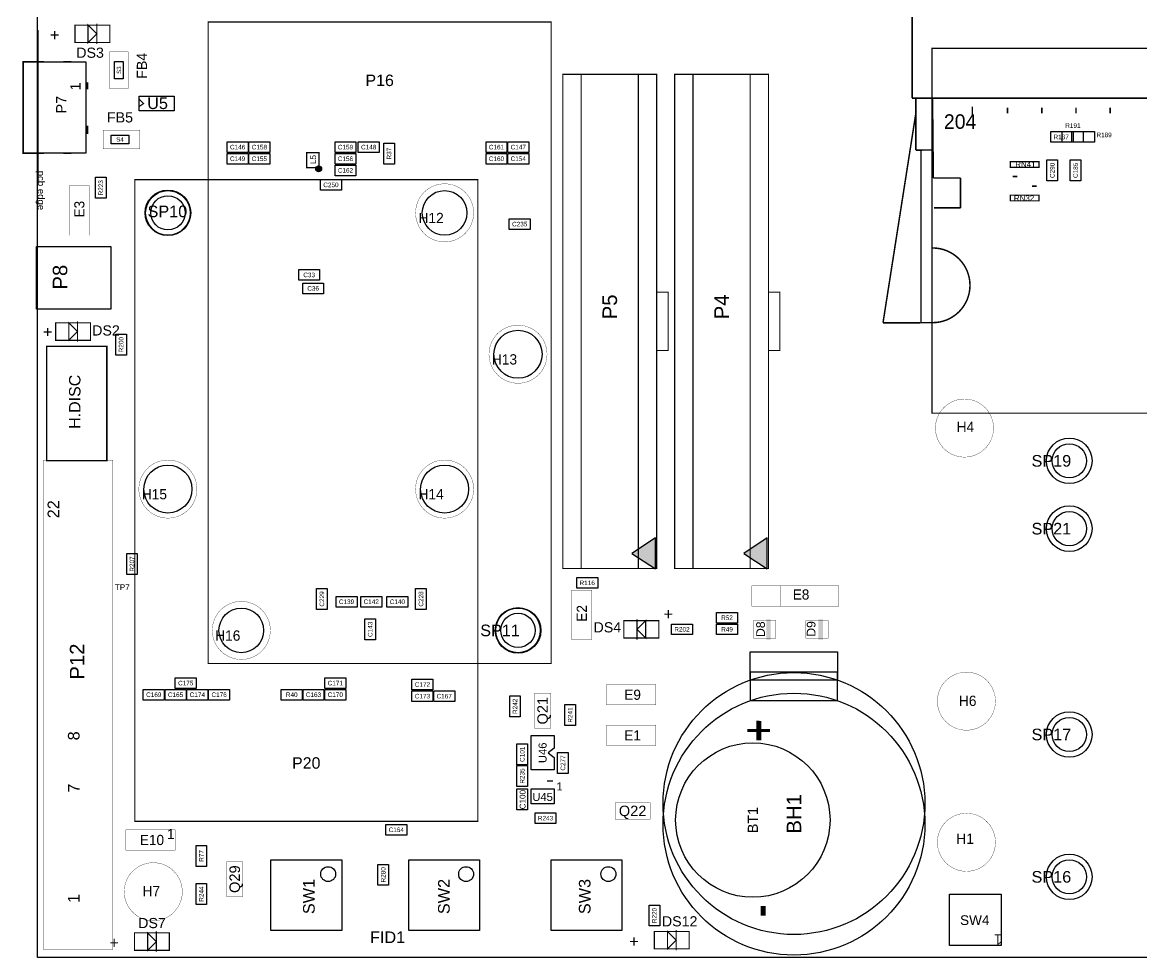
# Model space of a CAD drawing. Extents: x -1 to 160, y 0 to 141.
# Drawn here: x -1.3 to 96.6, y 0 to 81.8 of the extents above; entities that cross this region are included whole.
import ezdxf
from ezdxf.enums import TextEntityAlignment as Align

# ---------------------------------------------------------------- set-up
doc = ezdxf.new("R2010")
doc.units = 0
doc.header["$MEASUREMENT"] = 0
for name, color, linetype in [('ASSEMBLY_OUTLINES_TOP', 102, 'CONTINUOUS'), ('ASSEMBLY_REF_DES_TOP', 102, 'CONTINUOUS'), ('BOARD_OUTLINE', 10, 'CONTINUOUS')]:
    doc.layers.add(name, color=color, linetype=linetype)
doc.styles.add('ARIAL', font='arial.ttf')
doc.styles.add('VERIBEST_GERBER_0', font='arial.ttf')
doc.styles.add('VERIBEST_GERBER_1', font='txt')

msp = doc.modelspace()

# ---------------------------------------------------------------- hatches: boundary and pattern name
at = {"layer": 'ASSEMBLY_OUTLINES_TOP'}
h = msp.add_hatch(color=256, dxfattribs=at)
edge = h.paths.add_edge_path()
edge.add_arc((24.579981, 68.961), 0.254, 0, 360)
for points in [[(51.98298, 35.346), (54.02598, 33.984), (54.02598, 36.708)], [(61.76198, 35.346), (63.80498, 33.984), (63.80498, 36.708)]]:
    msp.add_hatch(color=256, dxfattribs=at).paths.add_polyline_path(points, flags=0)

# ---------------------------------------------------------------- linework, layer by layer
for points, const_width in [([(76.485102, 75.151996), (76.485102, 84.295741)], 0.13), ([(5.17398, 79.883), (5.17398, 81.661)], 0.1016), ([(0.56398, 78.327), (-1.26602, 78.327), (-1.26602, 70.327), (0.56398, 70.327)], 0.13), ([(2.96398, 78.327), (2.26398, 78.327)], 0.13), ([(4.36398, 75.927), (4.36398, 76.527)], 0.13), ([(8.88998, 75.057), (9.27098, 74.676), (8.88998, 74.422)], 0.1016), ([(147.690954, 75.151996), (76.485102, 75.151996)], 0.13), ([(76.81198, 75.151), (76.80098, 70.616)], 0.13), ([(76.80898, 70.602), (76.81198, 75.151)], 0.13), ([(78.266912, 75.15098), (77.252944, 75.15098)], 0.127), ([(78.33898, 68.16), (78.266912, 75.15098)], 0.13), ([(81.74598, 74.389), (81.74598, 73.692)], 0.127), ([(76.83498, 74.002), (73.93498, 55.502)], 0.13), ([(84.818946, 74.316), (84.818946, 73.808)], 0.127), ([(87.822496, 74.316), (87.822496, 73.808)], 0.127), ([(90.808774, 74.316), (90.808774, 73.808)], 0.127), ([(93.802672, 74.316), (93.802672, 73.808)], 0.127), ([(4.36398, 72.727), (4.36398, 72.027)], 0.13), ([(77.25698, 70.614), (76.80098, 70.612)], 0.13), ([(76.80098, 70.612), (78.278088, 70.612)], 0.13), ([(78.278088, 70.612), (76.80898, 70.602)], 0.13), ([(77.254976, 55.513982), (77.257283, 70.595974)], 0.13), ([(2.96398, 70.327), (2.26398, 70.327)], 0.13), ([(80.71398, 68.16), (78.33898, 68.16)], 0.13), ([(80.71398, 65.554), (80.71398, 68.16)], 0.13), ([(85.28698, 68.302), (85.67698, 68.302)], 0.15), ([(87.36698, 67.461), (86.97698, 67.461)], 0.15), ([(78.40498, 65.554), (80.71398, 65.554)], 0.13), ([(3.48998, 53.848), (3.48998, 55.626)], 0.1016), ([(77.23498, 55.502), (73.93498, 55.502)], 0.13), ([(78.267928, 55.513982), (77.254976, 55.513982)], 0.13), ([(64.99098, 32.512), (64.99098, 30.734)], 0.0254), ([(52.41798, 29.591), (52.41798, 27.813)], 0.1016), ([(45.06298, 15.447), (44.56298, 15.447)], 0.13), ([(10.38098, 0.508), (10.38098, 2.286)], 0.1016), ([(55.84698, 0.635), (55.84698, 2.413)], 0.1016)]:
    msp.add_lwpolyline(points, dxfattribs=dict(at, const_width=const_width))
for points, const_width in [([(3.26898, 80.01), (3.26898, 81.534), (6.31698, 81.534), (6.31698, 80.01)], 0.1016), ([(5.17398, 80.772), (4.41198, 80.01), (4.41198, 81.534)], 0.1016), ([(14.913981, 25.708), (14.913981, 81.808), (44.913981, 81.808), (44.913981, 25.708)], 0.1), ([(78.21498, 47.602), (78.21498, 79.502), (145.96498, 79.502), (145.96498, 47.602)], 0.1), ([(6.29918, 75.9968), (6.29918, 79.1972), (7.92478, 79.1972), (7.92478, 75.9968)], 0.0254), ([(45.93798, 34.026), (45.93798, 77.226), (54.13798, 77.226), (54.13798, 34.026)], 0.1), ([(47.53798, 34.026), (47.53798, 77.226), (52.53798, 77.226), (52.53798, 34.026)], 0.1), ([(55.71698, 34.026), (55.71698, 77.226), (63.91698, 77.226), (63.91698, 34.026)], 0.1), ([(57.31698, 34.026), (57.31698, 77.226), (62.31698, 77.226), (62.31698, 34.026)], 0.1), ([(5.73278, 70.7212), (5.73278, 72.3468), (8.93318, 72.3468), (8.93318, 70.7212)], 0.0254), ([(23.536981, 69.063), (23.536981, 70.383), (24.606981, 70.383), (24.606981, 69.063)], 0.1), ([(85.077046, 69.092064), (85.077046, 69.59219), (87.577168, 69.59219), (87.577168, 69.092064)], 0.1016), ([(8.49498, 11.918), (8.49498, 68.018), (38.49498, 68.018), (38.49498, 11.918)], 0.1), ([(2.76098, 63.152), (2.76098, 67.47), (4.53898, 67.47), (4.53898, 63.152)], 0.0254), ([(85.076792, 66.17081), (85.076792, 66.670936), (87.576914, 66.670936), (87.576914, 66.17081)], 0.1016), ([(54.13798, 53.076), (54.13798, 58.176), (55.13798, 58.176), (55.13798, 53.076)], 0.1), ([(63.91698, 53.076), (63.91698, 58.176), (64.91698, 58.176), (64.91698, 53.076)], 0.1), ([(1.58498, 53.975), (1.58498, 55.499), (4.63298, 55.499), (4.63298, 53.975)], 0.1016), ([(3.48998, 54.737), (2.72798, 53.975), (2.72798, 55.499)], 0.1016), ([(0.79798, 43.448), (0.79798, 53.448), (6.04798, 53.448), (6.04798, 43.448)], 0.13), ([(0.50798, 0.7112), (0.50798, 43.488), (6.58798, 43.488), (6.58798, 0.7112)], 0.0254), ([(62.45098, 30.734), (62.45098, 32.512), (70.07098, 32.512), (70.07098, 30.734)], 0.0254), ([(46.70298, 27.813), (46.70298, 32.131), (48.48098, 32.131), (48.48098, 27.813)], 0.0254), ([(51.27498, 27.94), (51.27498, 29.464), (54.32298, 29.464), (54.32298, 27.94)], 0.1016), ([(52.41798, 28.702), (53.17998, 29.464), (53.17998, 27.94)], 0.1016), ([(62.61398, 27.942), (62.61398, 29.462), (64.57398, 29.462), (64.57398, 27.942)], 0.03), ([(67.18598, 27.942), (67.18598, 29.462), (69.14598, 29.462), (69.14598, 27.942)], 0.03), ([(49.75098, 22.098), (49.75098, 23.876), (54.06898, 23.876), (54.06898, 22.098)], 0.0254), ([(43.45178, 20.066), (43.45178, 23.114), (44.87418, 23.114), (44.87418, 20.066)], 0.0254), ([(49.75098, 18.542), (49.75098, 20.32), (54.06898, 20.32), (54.06898, 18.542)], 0.0254), ([(50.51298, 12.1158), (50.51298, 13.5382), (53.56098, 13.5382), (53.56098, 12.1158)], 0.0254), ([(7.71398, 9.398), (7.71398, 11.176), (12.03198, 11.176), (12.03198, 9.398)], 0.0254), ([(16.52778, 5.334), (16.52778, 8.382), (17.95018, 8.382), (17.95018, 5.334)], 0.0254), ([(8.47598, 0.635), (8.47598, 2.159), (11.52398, 2.159), (11.52398, 0.635)], 0.1016), ([(10.38098, 1.397), (9.61898, 0.635), (9.61898, 2.159)], 0.1016), ([(53.94198, 0.762), (53.94198, 2.286), (56.98998, 2.286), (56.98998, 0.762)], 0.1016), ([(55.84698, 1.524), (55.08498, 0.762), (55.08498, 2.286)], 0.1016)]:
    msp.add_lwpolyline(points, close=True, dxfattribs=dict(at, const_width=const_width))
msp.add_lwpolyline([(0.03398, 81.077), (0.03398, 67.577)], dxfattribs=at)
for points in [[(-1.23602, 70.327), (-1.23602, 78.327), (4.21398, 78.327), (4.21398, 70.327)], [(6.73098, 76.835), (6.73098, 78.359), (7.49298, 78.359), (7.49298, 76.835)], [(8.88998, 74.041), (8.88998, 75.311), (11.93798, 75.311), (11.93798, 74.041)], [(6.44398, 71.153), (6.44398, 71.915), (7.96798, 71.915), (7.96798, 71.153)], [(88.60298, 71.29), (88.60298, 72.22), (90.43298, 72.22), (90.43298, 71.29)], [(89.60298, 71.29), (89.60298, 72.22), (91.43298, 72.22), (91.43298, 71.29)], [(90.60298, 71.29), (90.60298, 72.22), (92.43298, 72.22), (92.43298, 71.29)], [(16.57798, 70.401), (16.57798, 71.331), (18.40798, 71.331), (18.40798, 70.401)], [(18.48298, 70.401), (18.48298, 71.331), (20.31298, 71.331), (20.31298, 70.401)], [(26.00898, 70.401), (26.00898, 71.331), (27.83898, 71.331), (27.83898, 70.401)], [(28.04098, 70.401), (28.04098, 71.331), (29.87098, 71.331), (29.87098, 70.401)], [(30.26898, 69.385001), (30.26898, 71.215001), (31.19898, 71.215001), (31.19898, 69.385001)], [(39.21698, 70.401), (39.21698, 71.331), (41.04698, 71.331), (41.04698, 70.401)], [(41.12198, 70.401), (41.12198, 71.331), (42.95198, 71.331), (42.95198, 70.401)], [(16.57798, 69.385), (16.57798, 70.315), (18.40798, 70.315), (18.40798, 69.385)], [(18.48298, 69.385), (18.48298, 70.315), (20.31298, 70.315), (20.31298, 69.385)], [(26.00898, 69.385), (26.00898, 70.315), (27.83898, 70.315), (27.83898, 69.385)], [(39.21698, 69.385), (39.21698, 70.315), (41.04698, 70.315), (41.04698, 69.385)], [(41.12198, 69.385), (41.12198, 70.315), (42.95198, 70.315), (42.95198, 69.385)], [(88.27498, 67.919), (88.27498, 69.749), (89.20498, 69.749), (89.20498, 67.919)], [(90.30698, 67.919), (90.30698, 69.749), (91.23698, 69.749), (91.23698, 67.919)], [(26.00898, 68.369), (26.00898, 69.299), (27.83898, 69.299), (27.83898, 68.369)], [(5.05698, 66.395), (5.05698, 68.225), (5.98698, 68.225), (5.98698, 66.395)], [(24.73898, 67.099), (24.73898, 68.029), (26.56898, 68.029), (26.56898, 67.099)], [(41.24898, 63.67), (41.24898, 64.6), (43.07898, 64.6), (43.07898, 63.67)], [(-0.10802, 56.686), (-0.10802, 62.186), (6.39198, 62.186), (6.39198, 56.686)], [(22.83398, 59.225), (22.83398, 60.155), (24.66398, 60.155), (24.66398, 59.225)], [(23.18198, 58.049), (23.18198, 58.979), (25.01198, 58.979), (25.01198, 58.049)], [(6.83498, 52.679), (6.83498, 54.509), (7.76498, 54.509), (7.76498, 52.679)], [(51.98298, 35.346), (54.02598, 33.984), (54.02598, 36.708)], [(61.76198, 35.346), (63.80498, 33.984), (63.80498, 36.708)], [(7.78998, 33.502), (7.78998, 35.332), (8.71998, 35.332), (8.71998, 33.502)], [(47.15198, 32.301), (47.15198, 33.231), (48.98198, 33.231), (48.98198, 32.301)], [(24.39398, 30.446), (24.39398, 32.276), (25.32398, 32.276), (25.32398, 30.446)], [(26.10298, 30.65), (26.10298, 31.58), (27.93298, 31.58), (27.93298, 30.65)], [(28.26198, 30.65), (28.26198, 31.58), (30.09198, 31.58), (30.09198, 30.65)], [(30.54798, 30.65), (30.54798, 31.58), (32.37798, 31.58), (32.37798, 30.65)], [(33.06298, 30.446), (33.06298, 32.276), (33.99298, 32.276), (33.99298, 30.446)], [(28.61798, 27.787), (28.61798, 29.617), (29.54798, 29.617), (29.54798, 27.787)], [(59.37698, 29.253), (59.37698, 30.183), (61.20698, 30.183), (61.20698, 29.253)], [(55.43998, 28.237), (55.43998, 29.167), (57.26998, 29.167), (57.26998, 28.237)], [(59.37698, 28.237), (59.37698, 29.167), (61.20698, 29.167), (61.20698, 28.237)], [(62.314981, 24.270209), (62.314981, 26.750209), (69.964981, 26.750209), (69.964981, 24.270209)], [(62.314981, 24.950208), (62.314981, 22.470209), (69.964981, 22.470209), (69.964981, 24.950209)], [(12.03898, 23.538), (12.03898, 24.468), (13.86898, 24.468), (13.86898, 23.538)], [(25.11998, 23.538), (25.11998, 24.468), (26.94998, 24.468), (26.94998, 23.538)], [(32.73998, 23.411), (32.73998, 24.341), (34.56998, 24.341), (34.56998, 23.411)], [(9.24498, 22.522), (9.24498, 23.452), (11.07498, 23.452), (11.07498, 22.522)], [(11.14998, 22.522), (11.14998, 23.452), (12.97998, 23.452), (12.97998, 22.522)], [(13.05498, 22.522), (13.05498, 23.452), (14.88498, 23.452), (14.88498, 22.522)], [(14.95998, 22.522), (14.95998, 23.452), (16.78998, 23.452), (16.78998, 22.522)], [(21.30998, 22.522), (21.30998, 23.452), (23.13998, 23.452), (23.13998, 22.522)], [(23.21498, 22.522), (23.21498, 23.452), (25.04498, 23.452), (25.04498, 22.522)], [(25.11998, 22.522), (25.11998, 23.452), (26.94998, 23.452), (26.94998, 22.522)], [(32.73998, 22.395), (32.73998, 23.325), (34.56998, 23.325), (34.56998, 22.395)], [(34.64498, 22.395), (34.64498, 23.325), (36.47498, 23.325), (36.47498, 22.395)], [(41.28498, 21.056), (41.28498, 22.886), (42.21498, 22.886), (42.21498, 21.056)], [(46.11098, 20.294), (46.11098, 22.124), (47.04098, 22.124), (47.04098, 20.294)], [(41.91998, 16.865), (41.91998, 18.695), (42.84998, 18.695), (42.84998, 16.865)], [(45.16298, 19.407), (45.16298, 18.307), (44.66298, 17.907), (45.16298, 17.507), (45.16298, 16.407), (43.16298, 16.407), (43.16298, 19.407)], [(45.47598, 16.103), (45.47598, 17.933), (46.40598, 17.933), (46.40598, 16.103)], [(41.91998, 14.96), (41.91998, 16.79), (42.84998, 16.79), (42.84998, 14.96)], [(41.91998, 12.928), (41.91998, 14.758), (42.84998, 14.758), (42.84998, 12.928)], [(43.16298, 13.447), (43.16298, 14.747), (45.16298, 14.747), (45.16298, 13.447)], [(43.50198, 11.727), (43.50198, 12.657), (45.33198, 12.657), (45.33198, 11.727)], [(30.45398, 10.711), (30.45398, 11.641), (32.28398, 11.641), (32.28398, 10.711)], [(13.85298, 7.975), (13.85298, 9.805), (14.78298, 9.805), (14.78298, 7.975)], [(20.39498, 2.361), (20.39498, 8.561), (26.59498, 8.561), (26.59498, 2.361)], [(29.761, 6.324), (29.761, 8.154), (30.691, 8.154), (30.691, 6.324)], [(32.45998, 2.361), (32.45998, 8.561), (38.65998, 8.561), (38.65998, 2.361)], [(44.90598, 2.361), (44.90598, 8.561), (51.10598, 8.561), (51.10598, 2.361)], [(13.85298, 4.64), (13.85298, 6.47), (14.78298, 6.47), (14.78298, 4.64)], [(79.75898, 1.052), (79.75898, 5.552), (84.25898, 5.552), (84.25898, 1.052)], [(53.47698, 2.768), (53.47698, 4.598), (54.40698, 4.598), (54.40698, 2.768)]]:
    msp.add_lwpolyline(points, close=True, dxfattribs=at)
at = {"layer": 'ASSEMBLY_OUTLINES_TOP', "const_width": 0.0254}
for points in [[(33.055052, 65.11798, -1), (38.135052, 65.11798, -1)], [(39.473886, 52.758086, -1), (44.553886, 52.758086, -1)], [(78.51998, 46.302, -1), (83.59998, 46.302, -1)], [(8.854948, 40.967914, -1), (13.934948, 40.967914, -1)], [(33.055052, 40.967914, -1), (38.135052, 40.967914, -1)], [(15.274016, 28.60802, -1), (20.354016, 28.60802, -1)], [(78.68998, 22.422, -1), (83.76998, 22.422, -1)], [(78.68998, 10.082, -1), (83.76998, 10.082, -1)], [(7.57498, 5.76, -1), (12.65498, 5.76, -1)]]:
    msp.add_lwpolyline(points, format="xyb", close=True, dxfattribs=at)
at = {"layer": 'ASSEMBLY_OUTLINES_TOP', "const_width": 0.13}
msp.add_lwpolyline([(78.278088, 55.519062, 1), (78.278088, 62.046862)], format="xyb", dxfattribs=at)
at = {"layer": 'ASSEMBLY_OUTLINES_TOP'}
for centre, radius in [((24.579981, 68.961), 0.254), ((11.394928, 65.11798), 1.9939), ((11.39498, 65.118), 1.95), ((11.394928, 65.11798), 1.4986), ((35.59498, 65.118), 1.95), ((42.013981, 52.758), 2.1), ((90.22588, 43.434), 1.9939), ((90.22588, 43.434), 1.4986), ((11.39498, 40.968), 2.1), ((35.59498, 40.968), 2.1), ((90.226134, 37.505132), 1.9939), ((90.226134, 37.505132), 1.4986), ((17.813981, 28.608), 1.95), ((42.013866, 28.60802), 1.9939), ((42.013981, 28.608), 1.95), ((42.013866, 28.60802), 1.4986), ((66.14498, 13.470209), 11.45), ((66.144981, 11.670208), 11.45), ((90.22588, 19.509232), 1.9939), ((90.22588, 19.509232), 1.4986), ((62.551609, 12.026999), 6.75), ((90.22588, 7.062724), 1.9939), ((25.41098, 7.301), 0.65), ((37.47598, 7.301), 0.65), ((49.92198, 7.301), 0.65), ((90.22588, 7.062724), 1.4986)]:
    msp.add_circle(centre, radius, dxfattribs=at)
for points in [[(63.72098, 27.813), (64.10198, 27.813), (63.72098, 29.591), (64.10198, 29.591)], [(68.29298, 27.813), (68.67398, 27.813), (68.29298, 29.591), (68.67398, 29.591)]]:
    msp.add_solid(points, dxfattribs=at)
at = {"layer": 'BOARD_OUTLINE'}
msp.add_lwpolyline([(-0.00002, 0), (-0.00002, 135.842), (159.99998, 135.842), (159.99998, 0)], close=True, dxfattribs=at)

# ---------------------------------------------------------------- texts
at = {"layer": 'ASSEMBLY_OUTLINES_TOP'}
for s, height, rotation, style, p in [('+', 1.016, 180, 'ARIAL', (1.49098, 80.645)), ('1', 0.9, 90, 'VERIBEST_GERBER_0', (3.305784, 76.169222)), ('pcb edge', 0.6, 270, 'VERIBEST_GERBER_0', (0.31398, 67.077)), ('+', 1.016, 180, 'ARIAL', (0.87378, 54.6862)), ('H.DISC', 1, 90, 'VERIBEST_GERBER_0', (3.24798, 48.598)), ('22', 1.016, 90, 'VERIBEST_GERBER_0', (1.38047, 39.20109)), ('+', 2.54, 90, 'VERIBEST_GERBER_0', (62.932981, 19.858209)), ('+', 2.5, 90, 'ARIAL', (63.12961, 19.851)), ('8', 1.016, 90, 'VERIBEST_GERBER_0', (3.15847, 19.38909)), ('7', 1.016, 90, 'VERIBEST_GERBER_0', (3.15847, 14.81709)), ('1', 1.016, 90, 'VERIBEST_GERBER_0', (3.158472, 5.165142)), ('-', 2.5, 90, 'ARIAL', (63.09761, 4.093)), ('-', 2.54, 90, 'VERIBEST_GERBER_0', (63.232981, 4.091209)), ('+', 1.016, 180, 'ARIAL', (6.69798, 1.27)), ('+', 1.016, 180, 'ARIAL', (52.16398, 1.397))]:
    msp.add_text(s, height=height, rotation=rotation, dxfattribs=dict(at, style=style)).set_placement(p, align=Align.MIDDLE_CENTER)
for s, height, style, p in [('204', 1.27, 'VERIBEST_GERBER_1', (80.679665, 73.098943)), ('+', 1.016, 'ARIAL', (55.16118, 30.0482)), ('1', 0.7, 'VERIBEST_GERBER_0', (45.641553, 14.965636)), ('1', 0.9, 'ARIAL', (11.65398, 10.808))]:
    msp.add_text(s, height=height, dxfattribs=dict(at, style=style)).set_placement(p, align=Align.MIDDLE_CENTER)
at = {"layer": 'ASSEMBLY_OUTLINES_TOP', "style": 'VERIBEST_GERBER_0'}
msp.add_text('1', height=0.9, rotation=180, dxfattribs=at).set_placement((84.34898, 1.142), align=Align.TOP_LEFT)
at = {"layer": 'ASSEMBLY_REF_DES_TOP'}
for s, height, style, p in [('DS3', 0.889, 'ARIAL', (4.58978, 79.121)), ('P16', 1, 'VERIBEST_GERBER_0', (29.914981, 76.704)), ('U5', 1.016, 'ARIAL', (10.49018, 74.7014)), ('FB5', 0.889, 'ARIAL', (7.20598, 73.4644)), ('R191', 0.4, 'ARIAL', (90.54338, 72.7456)), ('S4', 0.381, 'ARIAL', (7.20598, 71.534)), ('R187', 0.4, 'ARIAL', (89.51798, 71.755)), ('R189', 0.4, 'ARIAL', (93.27058, 71.9328)), ('C146', 0.4, 'ARIAL', (17.49298, 70.866)), ('C158', 0.4, 'ARIAL', (19.39798, 70.866)), ('C159', 0.4, 'ARIAL', (26.92398, 70.866)), ('C148', 0.4, 'ARIAL', (28.95598, 70.866)), ('C161', 0.4, 'ARIAL', (40.13198, 70.866)), ('C147', 0.4, 'ARIAL', (42.03698, 70.866)), ('C149', 0.4, 'ARIAL', (17.49298, 69.85)), ('C155', 0.4, 'ARIAL', (19.39798, 69.85)), ('C156', 0.4, 'ARIAL', (26.92398, 69.85)), ('C160', 0.4, 'ARIAL', (40.13198, 69.85)), ('C154', 0.4, 'ARIAL', (42.03698, 69.85)), ('RN41', 0.5, 'ARIAL', (86.38698, 69.362)), ('C162', 0.4, 'ARIAL', (26.92398, 68.834)), ('C250', 0.4, 'ARIAL', (25.65398, 67.564)), ('RN32', 0.5, 'ARIAL', (86.26698, 66.401)), ('C235', 0.4, 'ARIAL', (42.16398, 64.135)), ('C33', 0.4, 'ARIAL', (23.74898, 59.69)), ('C36', 0.4, 'ARIAL', (24.09698, 58.514)), ('DS2', 0.889, 'ARIAL', (5.97918, 54.8386)), ('R116', 0.4, 'ARIAL', (48.06698, 32.766)), ('E8', 0.889, 'VERIBEST_GERBER_1', (66.76898, 31.75)), ('C139', 0.4, 'ARIAL', (27.01798, 31.115)), ('C142', 0.4, 'ARIAL', (29.17698, 31.115)), ('C140', 0.4, 'ARIAL', (31.46298, 31.115)), ('R52', 0.4, 'ARIAL', (60.29198, 29.718)), ('DS4', 0.889, 'ARIAL', (49.82718, 28.8798)), ('R202', 0.4, 'ARIAL', (56.35498, 28.702)), ('R49', 0.4, 'ARIAL', (60.29198, 28.702)), ('C175', 0.4, 'ARIAL', (12.95398, 24.003)), ('C171', 0.4, 'ARIAL', (26.03498, 24.003)), ('C172', 0.4, 'ARIAL', (33.65498, 23.876)), ('C169', 0.4, 'ARIAL', (10.15998, 22.987)), ('C165', 0.4, 'ARIAL', (12.06498, 22.987)), ('C174', 0.4, 'ARIAL', (13.96998, 22.987)), ('C176', 0.4, 'ARIAL', (15.87498, 22.987)), ('R40', 0.4, 'ARIAL', (22.22498, 22.987)), ('C163', 0.4, 'ARIAL', (24.12998, 22.987)), ('C170', 0.4, 'ARIAL', (26.03498, 22.987)), ('C173', 0.4, 'ARIAL', (33.65498, 22.86)), ('C167', 0.4, 'ARIAL', (35.55998, 22.86)), ('E9', 0.889, 'VERIBEST_GERBER_1', (52.03698, 22.987)), ('E1', 0.889, 'VERIBEST_GERBER_1', (52.03698, 19.431)), ('P20', 1, 'VERIBEST_GERBER_0', (23.49498, 17.016)), ('U45', 0.7, 'ARIAL', (44.16298, 14.047)), ('Q22', 0.9144, 'ARIAL', (52.03698, 12.827)), ('R243', 0.4, 'ARIAL', (44.41698, 12.192)), ('C164', 0.4, 'ARIAL', (31.36898, 11.176)), ('E10', 0.889, 'VERIBEST_GERBER_1', (9.99998, 10.287)), ('DS7', 0.889, 'ARIAL', (9.99998, 3.0226)), ('DS12', 0.889, 'ARIAL', (56.15178, 3.175)), ('FID1', 1.016, 'VERIBEST_GERBER_0', (30.60698, 1.778))]:
    msp.add_text(s, height=height, dxfattribs=dict(at, style=style)).set_placement(p, align=Align.MIDDLE_CENTER)
for s, height, style, p in [('FB4', 0.889, 'ARIAL', (9.11858, 77.978)), ('S3', 0.381, 'ARIAL', (7.11198, 77.597)), ('P7', 0.9, 'ARIAL', (2.06398, 74.577)), ('R37', 0.4, 'ARIAL', (30.73398, 70.300001)), ('L5', 0.508, 'ARIAL', (24.100516, 69.781928)), ('C290', 0.4, 'ARIAL', (88.73998, 68.834)), ('C185', 0.4, 'ARIAL', (90.77198, 68.834)), ('R223', 0.4, 'ARIAL', (5.52198, 67.31)), ('E3', 0.889, 'VERIBEST_GERBER_1', (3.64998, 65.438)), ('P5', 1.27, 'ARIAL', (50.03798, 56.896)), ('P4', 1.27, 'ARIAL', (59.81698, 56.896)), ('R200', 0.4, 'ARIAL', (7.29998, 53.594)), ('R207', 0.4, 'ARIAL', (8.25498, 34.417)), ('C229', 0.4, 'ARIAL', (24.85898, 31.361)), ('C228', 0.4, 'ARIAL', (33.52798, 31.361)), ('E2', 0.889, 'VERIBEST_GERBER_1', (47.59198, 30.099)), ('D9', 0.762, 'ARIAL', (67.645858, 28.740678)), ('C143', 0.4, 'ARIAL', (29.08298, 28.702)), ('D8', 0.762, 'ARIAL', (63.226258, 28.715278)), ('P12', 1.27, 'VERIBEST_GERBER_0', (3.45438, 25.8826)), ('R242', 0.4, 'ARIAL', (41.74998, 21.971)), ('Q21', 0.9144, 'ARIAL', (44.16298, 21.59)), ('R241', 0.4, 'ARIAL', (46.57598, 21.209)), ('U46', 0.7, 'ARIAL', (44.16298, 17.907)), ('C101', 0.4, 'ARIAL', (42.38498, 17.78)), ('C277', 0.4, 'ARIAL', (45.94098, 17.018)), ('R235', 0.4, 'ARIAL', (42.38498, 15.875)), ('C100', 0.508, 'ARIAL', (42.414952, 13.813028)), ('BH1', 1.27, 'VERIBEST_GERBER_0', (66.144981, 12.570208)), ('BT1', 0.89, 'ARIAL', (62.551609, 12.026999)), ('R77', 0.4, 'ARIAL', (14.31798, 8.89)), ('Q29', 0.9144, 'ARIAL', (17.23898, 6.858)), ('R280', 0.4, 'ARIAL', (30.226, 7.239)), ('R244', 0.4, 'ARIAL', (14.31798, 5.555)), ('SW1', 1.016, 'VERIBEST_GERBER_0', (23.72498, 5.341)), ('SW2', 1.016, 'VERIBEST_GERBER_0', (35.52998, 5.341)), ('SW3', 1.016, 'VERIBEST_GERBER_0', (47.84598, 5.341)), ('R220', 0.4, 'ARIAL', (53.94198, 3.683))]:
    msp.add_text(s, height=height, rotation=90, dxfattribs=dict(at, style=style)).set_placement(p, align=Align.MIDDLE_CENTER)
for s, height, style, p in [('SP10', 1.016, 'VERIBEST_GERBER_0', (9.616928, 65.75298)), ('H12', 0.9, 'VERIBEST_GERBER_1', (33.309052, 65.11798)), ('H13', 0.9, 'VERIBEST_GERBER_1', (39.727886, 52.758086)), ('H4', 0.9, 'VERIBEST_GERBER_1', (80.37418, 46.8608)), ('SP19', 1.016, 'VERIBEST_GERBER_0', (86.92388, 43.942)), ('H15', 0.9, 'VERIBEST_GERBER_1', (9.108948, 40.967914)), ('H14', 0.9, 'VERIBEST_GERBER_1', (33.309052, 40.967914)), ('SP21', 1.016, 'VERIBEST_GERBER_0', (86.924134, 38.013132)), ('TP7', 0.508, 'VERIBEST_GERBER_0', (6.755364, 32.639)), ('H16', 0.9, 'VERIBEST_GERBER_1', (15.528016, 28.60802)), ('SP11', 1.016, 'VERIBEST_GERBER_0', (38.711866, 29.11602)), ('H6', 0.9, 'VERIBEST_GERBER_1', (80.56958, 22.9046)), ('SP17', 1.016, 'VERIBEST_GERBER_0', (86.92388, 20.017232)), ('H1', 0.9, 'VERIBEST_GERBER_1', (80.34098, 10.844)), ('SP16', 1.016, 'VERIBEST_GERBER_0', (86.92388, 7.570724)), ('H7', 0.9, 'VERIBEST_GERBER_1', (9.17518, 6.268)), ('SW4', 0.85, 'ARIAL', (80.67298, 3.701))]:
    msp.add_text(s, height=height, dxfattribs=dict(at, style=style)).set_placement(p, align=Align.TOP_LEFT)
at = {"layer": 'ASSEMBLY_REF_DES_TOP', "style": 'VERIBEST_GERBER_0'}
msp.add_text('P8', height=1.27, rotation=90, dxfattribs=at).set_placement((2.97432, 60.579254), align=Align.BOTTOM_RIGHT)

doc.saveas('drawing.dxf')
